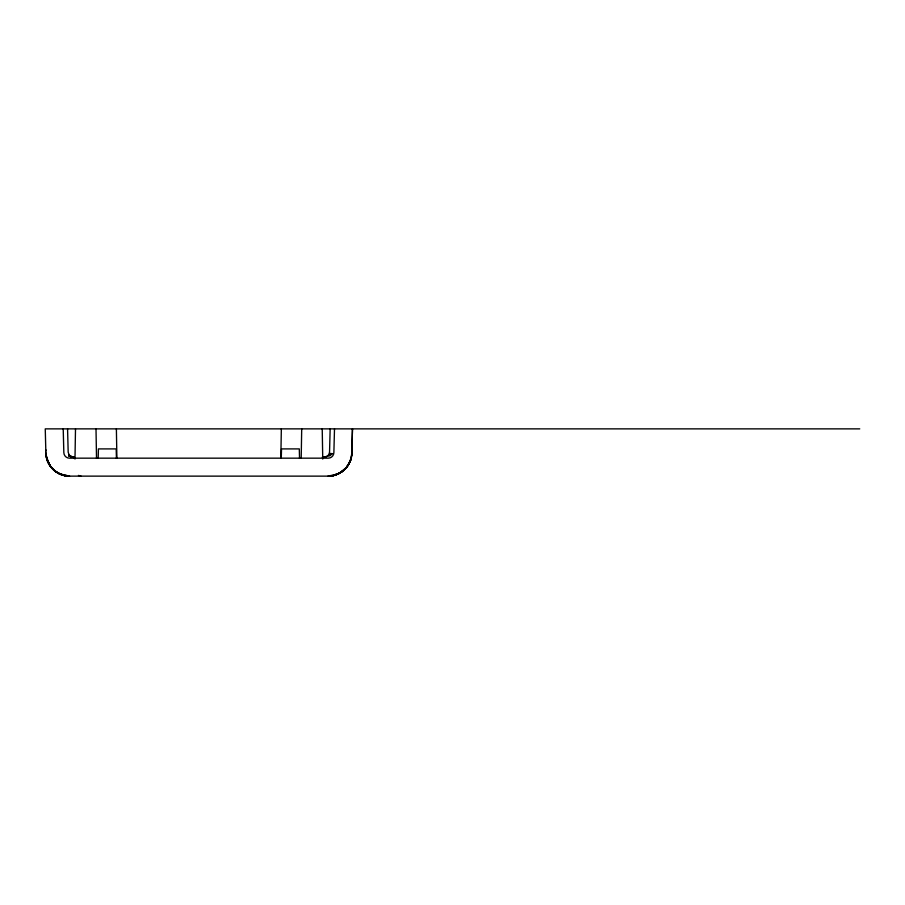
<?xml version="1.0" encoding="UTF-8"?>
<svg xmlns="http://www.w3.org/2000/svg" width="905" height="905" viewBox="0 0 905 905"><rect width="100%" height="100%" fill="white"/><g stroke="black" fill="none" stroke-linecap="round" stroke-linejoin="round"><path stroke-width="1.36" d="M74.979 459.061L75.5 428.959M280.822 458.258L281.342 428.959M301.195 458.258L301.704 428.959M351.887 451.052L352.475 428.868L351.841 453.122C351.728 465.487 340.642 476.403 328.21 476.132L69.504 476.132L60.703 474.435L54.345 470.476M98.17 458.416L98.419 448.903L116.191 448.903L116.44 458.416M281.274 458.416L281.523 448.903L299.295 448.903L299.544 458.416M330.155 428.868L329.544 452.228L328.719 454.83M334.499 428.868L333.877 452.647A5.668 5.668 0 0 1 328.21 458.168L69.504 458.168A5.668 5.668 0 0 1 63.836 452.647L63.214 428.868M351.864 451.889C352.396 464.751 341.128 476.313 328.21 476.132C333.447 476.109 338.572 474.277 342.678 471.041L338.583 473.734L346.57 467.376L350.529 460.272M351.887 451.312L351.864 452.251M351.717 454.91L351.841 453.122L350.857 459.242L347.916 465.543M349.579 462.602L350.857 459.242M349.669 461.969L350.902 459.118L348.47 464.672M346.57 467.376L348.968 463.813M329.194 455.622L330.913 453.281L330.359 454.039M343.018 470.917L345.914 468.032M326.977 456.346L328.911 454.615M329.624 455.882L332.61 453.552M333.617 475.51L337.305 474.107L328.21 476.132M323.832 457.07L328.3 456.143M326.886 456.527L322.271 457.217M323.549 457.036L324.952 456.867M859.75 428.868L45.25 428.868L45.884 453.122C45.974 465.498 57.049 476.381 69.504 476.132C64.278 476.041 59.142 474.31 55.047 471.041L59.13 473.734M73.599 457.398L68.803 456.063L74.38 457.059M64.108 475.51L60.42 474.107L69.504 476.132M74.176 457.036L70.386 456.425L75.07 458.043M73.282 456.935L73.95 457.036M73.418 456.98L69.255 456.097M70.805 456.358L68.95 454.683L69.266 455.192L68.18 452.228L67.57 428.868M70.828 456.527L71.45 456.663M70.205 456.392L72.92 457.308M78.452 475.419L81.009 476.132M63.497 475.351C53.644 472.693 46.042 463.371 45.884 453.122L47.196 460.272M53.146 469.423L54.707 470.917L51.144 467.376L47.275 460.396L51.144 467.376L56.155 472.003L49.809 465.543L46.087 455.611L48.146 462.602M51.8 468.032L54.707 470.917M45.884 453.122L45.963 454.502M45.793 449.672L45.827 451.052M322.225 428.959L322.746 459.061M116.383 428.959L116.892 458.258M96.009 428.959L96.518 458.258M347.712 465.736L345.337 468.79L347.712 465.736M344.545 469.446L341.558 472.003L344.545 469.446M339.613 473.021L332.576 475.725L339.613 473.021M65.137 475.725L58.214 473.077L65.137 475.725M49.255 464.672L46.822 459.118L49.255 464.672"/></g></svg>
